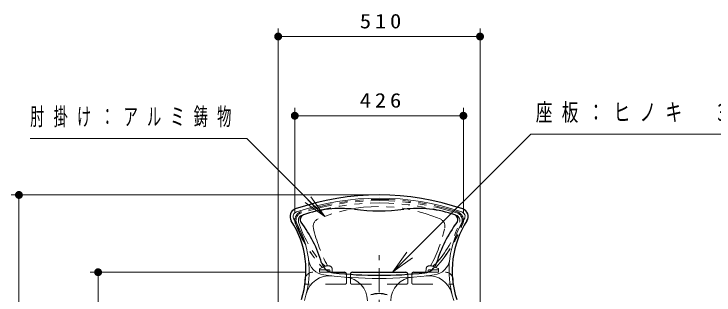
# Model space of a CAD drawing. Units: millimetres on the paper, scale 1:20. Extents: x -385 to 0, y 0 to 267.
# Drawn here: x -157 to -68.6, y 134.1 to 169.5 of the extents above; entities that cross this region are included whole.
import ezdxf

# ---------------------------------------------------------------- set-up
doc = ezdxf.new("R2010")
doc.units = ezdxf.units.MM
for name, pattern in [('USER1', [4.5, 2.5, -2]), ('USER2', [6, 3, -1, 1, -1]), ('USER3', [8, 3, -1, 1, -1, 1, -1])]:
    doc.linetypes.add(name, pattern=pattern)
doc.layers.add('1_20', color=7, linetype='Continuous', lineweight=25)
doc.styles.add('ＭＳ ゴシック', font='')
doc.styles.get('ＭＳ ゴシック').set_extended_font_data('MS Gothic')

# ---------------------------------------------------------------- blocks, each defined once
blk = doc.blocks.new('filled_dot')
at = {"color": 0, "linetype": 'Continuous', "lineweight": -2, "const_width": 1.25}
blk.add_lwpolyline([(-0.625, 0, 1), (0.625, 0, 1)], format="xyb", close=True, dxfattribs=at)

msp = doc.modelspace()

# ---------------------------------------------------------------- linework, layer by layer
at = {"layer": '1_20', "lineweight": 13}
for p, q in [((-123.632, 118.865), (-123.632, 167.69)), ((-98.125, 118.865), (-98.125, 167.69)), ((-123.632, 166.69), (-98.125, 166.69)), ((-121.529, 144.478), (-121.529, 157.69)), ((-100.229, 144.478), (-100.229, 157.69)), ((-121.529, 156.69), (-100.229, 156.69)), ((-111.879, 146.69), (-157.379, 146.69)), ((-156.379, 116.44), (-156.379, 146.69)), ((-117.742, 143.973), (-119.863, 146.094)), ((-119.51, 146.447), (-117.742, 143.973)), ((-117.742, 143.973), (-120.217, 145.74)), ((-109.148, 136.986), (-107.375, 139.457)), ((-109.148, 136.986), (-107.022, 139.103)), ((-106.669, 138.749), (-109.148, 136.986)), ((-120.254, 136.94), (-147.379, 136.94)), ((-146.379, 116.44), (-146.379, 136.94))]:
    msp.add_line(p, q, dxfattribs=at)
at = {"layer": '1_20', "linetype": 'USER2', "lineweight": 13}
msp.add_line((-110.879, 116.44), (-110.879, 139.106), dxfattribs=at)
at = {"layer": '1_20', "color": 2, "linetype": 'USER3', "lineweight": 13}
for p, q in [((-118.404, 136.992), (-118.391, 137.358)), ((-118.36, 137.402), (-117.594, 137.711)), ((-118.347, 137.24), (-117.186, 137.24)), ((-117.216, 137.74), (-117.445, 137.74)), ((-117.079, 136.94), (-117.086, 137.144)), ((-116.804, 136.992), (-116.817, 137.354)), ((-104.954, 136.992), (-104.941, 137.354)), ((-104.679, 136.94), (-104.672, 137.144)), ((-103.411, 137.24), (-104.572, 137.24)), ((-104.542, 137.74), (-104.313, 137.74)), ((-103.398, 137.402), (-104.163, 137.711)), ((-103.354, 136.992), (-103.367, 137.358)), ((-116.854, 136.94), (-118.354, 136.94)), ((-104.904, 136.94), (-103.404, 136.94))]:
    msp.add_line(p, q, dxfattribs=at)
at = {"layer": '1_20', "color": 3, "linetype": 'USER1', "lineweight": 13}
for p, q in [((-115.254, 136.94), (-119.254, 136.94)), ((-115.004, 135.59), (-115.004, 136.69)), ((-114.504, 136.69), (-114.504, 135.59)), ((-114.254, 136.94), (-107.504, 136.94)), ((-107.254, 136.69), (-107.254, 135.59)), ((-106.754, 135.59), (-106.754, 136.69)), ((-106.504, 136.94), (-102.504, 136.94)), ((-120.254, 135.94), (-120.254, 135.59)), ((-115.154, 135.44), (-120.104, 135.44)), ((-114.354, 135.44), (-107.404, 135.44)), ((-106.604, 135.44), (-101.654, 135.44)), ((-101.504, 135.94), (-101.504, 135.59))]:
    msp.add_line(p, q, dxfattribs=at)
at = {"layer": '1_20'}
for p, q in [((-117.018, 136.94), (-115.254, 136.94)), ((-114.254, 136.94), (-107.504, 136.94)), ((-106.504, 136.94), (-104.74, 136.94))]:
    msp.add_line(p, q, dxfattribs=at)
at = {"layer": '1_20', "color": 3}
msp.add_line((-107.254, 136.69), (-107.254, 136.673), dxfattribs=at)
at = {"layer": '1_20', "lineweight": 13}
for points in [[(-109.148, 136.986), (-91.697, 154.363), (-61.079, 154.363)], [(-117.742, 143.973), (-127.579, 153.81), (-154.955, 153.81)]]:
    msp.add_lwpolyline(points, dxfattribs=at)
at = {"layer": '1_20', "color": 4}
for centre, radius, start, end in [((-110.879, 114.19), 32.5, 70.99756, 109.00244), ((-121.136, 143.974), 1, 109.00244, 212.90244), ((-120.243, 143.598), 0.6, 109.75334, 217.08167), ((-115.714, 130.986), 14, 82.98879, 109.75334), ((-110.879, 170.301), 25.611, 262.98879, 277.01121), ((-106.044, 130.986), 14, 70.24666, 97.01121), ((-101.515, 143.598), 0.6, 322.91833, 70.24666), ((-100.622, 143.974), 1, 327.09756, 70.99756), ((-131.715, 137.129), 11.6, 341.7907, 32.90244), ((-90.043, 137.129), 11.6, 147.09756, 198.2093), ((-133.486, 133.589), 16, 16.3921, 37.08167), ((-88.272, 133.589), 16, 142.91833, 163.6079), ((-116.457, 138.598), 1.75, 196.3921, 263.941), ((-105.3, 138.598), 1.75, 276.059, 343.6079), ((-110.879, 191.153), 54.6, 263.941, 276.059), ((-110.879, 131.163), 3.077, 70.54484, 109.45516)]:
    msp.add_arc(centre, radius, start, end, dxfattribs=at)
at = {"layer": '1_20', "color": 4, "lineweight": 13}
for centre, radius, start, end in [((-110.879, 114.19), 32.1, 70.99756, 109.00244), ((-121.136, 143.974), 0.6, 109.00244, 212.90244), ((-100.622, 143.974), 0.6, 327.09756, 70.99756), ((-131.715, 137.129), 12, 341.7907, 32.90244), ((-90.043, 137.129), 12, 147.09756, 198.2093), ((-117.566, 138.828), 2.25, 186.84879, 262.71685), ((-104.192, 138.828), 2.25, 277.28315, 353.15121), ((-117.162, 133.494), 3, 83.78139, 165.97565), ((-110.879, 191.153), 55, 262.71685, 277.28315), ((-115.354, 133.326), 3, 0, 85.57494), ((-106.404, 133.326), 3, 94.42506, 180), ((-104.596, 133.494), 3, 14.02435, 96.21861)]:
    msp.add_arc(centre, radius, start, end, dxfattribs=at)
at = {"layer": '1_20', "color": 2, "linetype": 'USER3', "lineweight": 13}
for centre, radius, start, end in [((-110.879, 114.144), 31.983, 72.05475, 107.94525), ((-110.879, 114.144), 31.833, 72.05475, 107.94525), ((-110.879, 114.144), 31.533, 72.05475, 107.94525), ((-110.879, 125.459), 19.768, 67.03158, 112.96842), ((-120.379, 143.478), 1.15, 107.94525, 200.35039), ((-120.379, 143.478), 1, 107.94525, 197.79469), ((-101.379, 143.478), 1, 342.20531, 72.05475), ((-101.379, 143.478), 1.15, 339.64961, 72.05475), ((-120.379, 143.478), 0.7, 107.94525, 197.79469), ((-118.203, 142.74), 1, 112.96842, 192.69072), ((-103.555, 142.74), 1, 347.30928, 67.03158), ((-101.379, 143.478), 0.7, 342.20531, 72.05475), ((-105.987, 148.816), 16.5, 200.35039, 223.1286), ((-107.049, 147.756), 15, 197.79469, 222.94832), ((-107.049, 147.756), 14.7, 197.79469, 220.40139), ((-101.13, 146.584), 18.5, 192.69072, 208.55868), ((-120.628, 146.584), 18.5, 331.44132, 347.30928), ((-114.709, 147.756), 15, 317.05168, 342.20531), ((-115.771, 148.816), 16.5, 316.8714, 339.64961), ((-114.709, 147.756), 14.7, 319.59861, 342.20531), ((-115.768, 140.335), 3.25, 220.40139, 234.55074), ((-105.99, 140.335), 3.25, 305.44926, 319.59861), ((-118.347, 137.19), 0.05, 90, 178), ((-118.341, 137.356), 0.05, 111.97029, 178), ((-117.445, 137.34), 0.4, 90, 111.97029), ((-117.216, 137.34), 0.4, 2, 90), ((-117.186, 137.14), 0.1, 2, 90), ((-104.542, 137.34), 0.4, 90, 178), ((-104.572, 137.14), 0.1, 90, 178), ((-104.313, 137.34), 0.4, 68.02971, 90), ((-103.411, 137.19), 0.05, 2, 90), ((-103.417, 137.356), 0.05, 2, 68.02971), ((-118.354, 136.99), 0.05, 178, 270), ((-116.854, 136.99), 0.05, 270, 2), ((-104.904, 136.99), 0.05, 178, 270), ((-103.404, 136.99), 0.05, 270, 2)]:
    msp.add_arc(centre, radius, start, end, dxfattribs=at)
at = {"layer": '1_20', "color": 3, "linetype": 'USER1', "lineweight": 13}
for centre, radius, start, end in [((-119.254, 135.94), 1, 90, 180), ((-115.254, 136.69), 0.25, 0, 90), ((-114.254, 136.69), 0.25, 90, 180), ((-107.504, 136.69), 0.25, 0, 90), ((-106.504, 136.69), 0.25, 90, 180), ((-102.504, 135.94), 1, 0, 90), ((-120.104, 135.59), 0.15, 180, 270), ((-115.154, 135.59), 0.15, 270, 0), ((-114.354, 135.59), 0.15, 180, 270), ((-107.404, 135.59), 0.15, 270, 0), ((-106.604, 135.59), 0.15, 180, 270), ((-101.654, 135.59), 0.15, 270, 0)]:
    msp.add_arc(centre, radius, start, end, dxfattribs=at)
at = {"layer": '1_20'}
for centre, start, end in [((-115.254, 136.69), 4.30178, 90), ((-114.254, 136.69), 90, 180), ((-107.504, 136.69), 0, 90), ((-106.504, 136.69), 90, 175.69822)]:
    msp.add_arc(centre, 0.25, start, end, dxfattribs=at)

# ---------------------------------------------------------------- block references
at = {"layer": '1_20', "lineweight": 13, "xscale": 0.4, "yscale": 0.4}
for p in [(-123.632, 166.69), (-121.529, 156.69)]:
    msp.add_blockref('filled_dot', p, dxfattribs=at)
for p, rotation in [((-98.125, 166.69), 180), ((-100.229, 156.69), 180), ((-156.379, 146.69), 270), ((-146.379, 136.94), 270)]:
    msp.add_blockref('filled_dot', p, dxfattribs=dict(at, rotation=rotation))

# ---------------------------------------------------------------- texts
at = {"layer": '1_20', "style": 'ＭＳ ゴシック'}
for s, insert, char_height, attachment_point in [('\\T1.33;\\W1.15;510', (-110.458, 167.69), 1.833, 8), ('\\T1.33;\\W1.15;426', (-110.462, 157.69), 1.833, 8), ('\\T1.56;\\W0.7;座板：ヒノキ\u300030ｔ', (-91.079, 157.013), 2.199, 4), ('\\T1.64;\\W0.6;肘掛け：アルミ鋳物', (-154.955, 156.46), 2.199, 4)]:
    msp.add_mtext(s, dxfattribs=dict(at, insert=insert, char_height=char_height, attachment_point=attachment_point))

doc.saveas('drawing.dxf')
